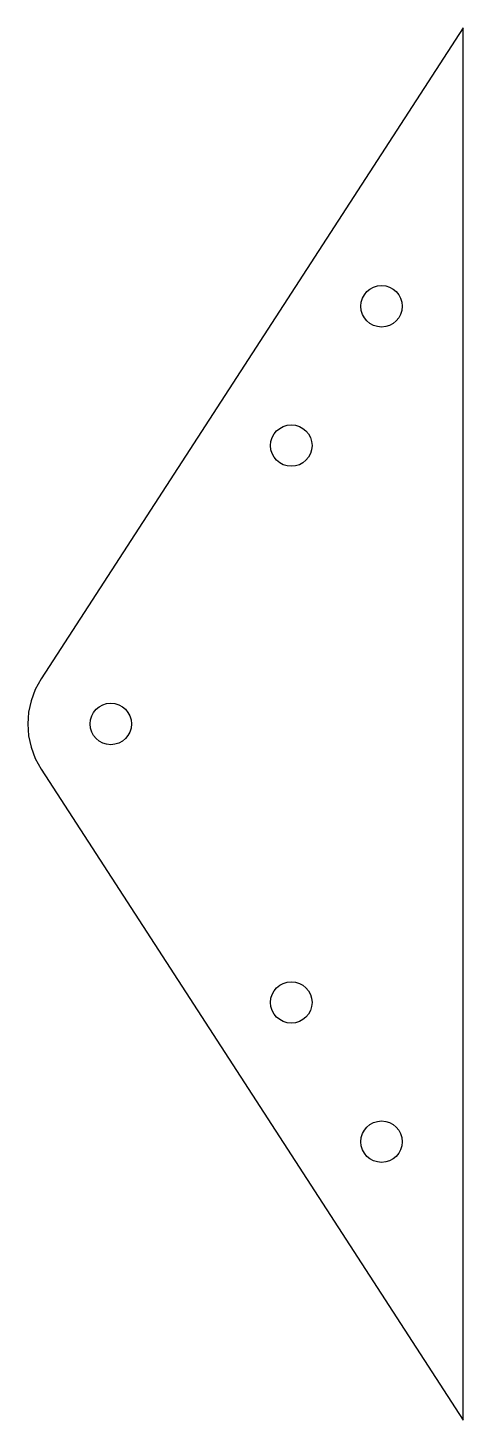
# Model space of a CAD drawing. Header units: millimetres. Extents: x 6.2 to 11.5, y -46.3 to -29.5.
import ezdxf

# ---------------------------------------------------------------- set-up
doc = ezdxf.new("R2010")
doc.units = ezdxf.units.MM

msp = doc.modelspace()

# ---------------------------------------------------------------- linework, layer by layer
at = {"color": 7, "linetype": 'Continuous', "lineweight": 25}
for p, q in [((11.46, -29.478), (6.373, -37.325)), ((11.46, -46.261), (11.46, -29.478)), ((6.373, -38.413), (11.46, -46.261))]:
    msp.add_line(p, q, dxfattribs=at)
for centre in [(10.476, -32.834), (9.388, -34.513), (7.212, -37.869), (9.388, -41.226), (10.476, -42.904)]:
    msp.add_circle(centre, 0.25, dxfattribs=at)
msp.add_arc((7.212, -37.869), 1, 147.05, 212.95, dxfattribs=at)

doc.saveas('drawing.dxf')
